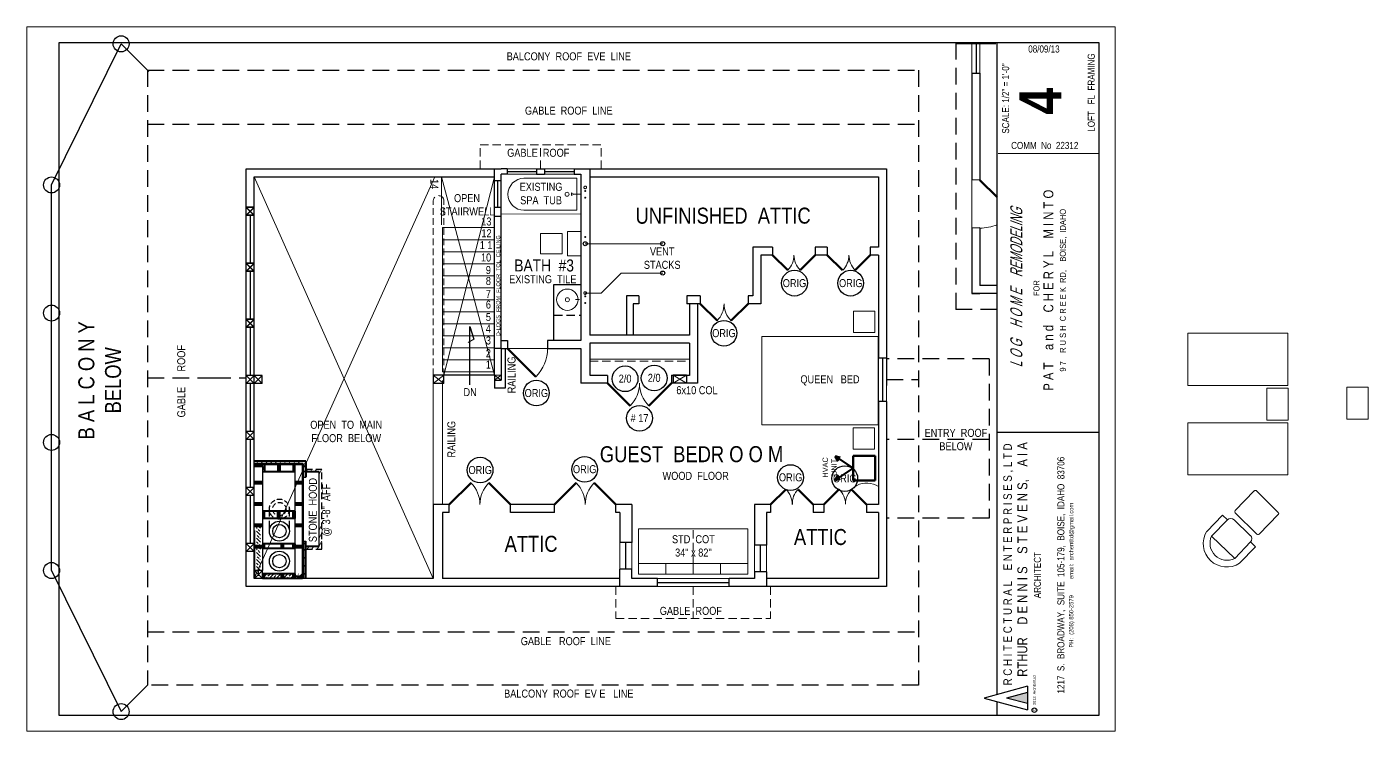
# Model space of a CAD drawing. Header units: inches. Extents: x 3662 to 8227, y 356 to 1283.
# Drawn here: x 3662 to 4668, y 356 to 884 of the extents above; entities that cross this region are included whole.
import ezdxf

# ---------------------------------------------------------------- set-up
doc = ezdxf.new("R2010")
doc.units = ezdxf.units.IN
doc.header["$MEASUREMENT"] = 0
doc.linetypes.add('HIDDEN', pattern=[0.375, 0.25, -0.125])
for name, color, linetype, lineweight in [('BUILT-INS', 36, 'Continuous', 20), ('CABINETS', 2, 'HIDDEN', 20), ('DOORS', 7, 'Continuous', 60), ('FLOORING', 7, 'Continuous', 20), ('FURNITURE', 33, 'Continuous', 9), ('HVAC', 1, 'Continuous', 50), ('MASONRY', 14, 'Continuous', 30), ('NEW FRAMING', 6, 'Continuous', 30), ('NEW FRAMMING', 6, 'Continuous', 30), ('PLUMBING', 5, 'Continuous', 20), ('ROOF', 7, 'HIDDEN', 30), ('STAIRS', 7, 'Continuous', 20), ('WALL FRAMING', 7, 'Continuous', 30), ('WALLS', 7, 'Continuous', 30), ('WINDOWS', 5, 'Continuous', 30)]:
    doc.layers.add(name, color=color, linetype=linetype, lineweight=lineweight)
for name, color, linetype in [('TEXT', 7, 'Continuous'), ('TEXT80', 15, 'Continuous'), ('TITLE BLOCK', 7, 'Continuous'), ('TITLE_BLOCK', 250, 'Continuous')]:
    doc.layers.add(name, color=color, linetype=linetype)
doc.styles.add('ARCH ENT', font='technical.ttf', dxfattribs={"height": 2})
doc.styles.add('ARCHENT', font='technical.ttf', dxfattribs={"height": 6})
doc.styles.add('EXIST', font='romans.shx', dxfattribs={"width": 0.75, "oblique": 20, "height": 12})

msp = doc.modelspace()

# ---------------------------------------------------------------- hatches: boundary and pattern name
at = {"layer": 'NEW FRAMING', "linetype": 'Continuous', "lineweight": 9, "ltscale": 25}
h = msp.add_hatch(dxfattribs=at)
h.set_pattern_fill('ANSI33', color=6, scale=15, angle=90, style=0)
h.set_pattern_definition([(135, (5100.5685, -4461.4986), (-2.6516504, -2.6516504), []), (135, (5100.5685, -4458.847), (-2.6516504, -2.6516504), [1.875, -0.9375])])
h.paths.add_polyline_path([(3834.4, 476.5), (3837.4, 476.5), (3837.4, 510.5), (3834.4, 510.5)])
h = msp.add_hatch(dxfattribs=at)
h.set_pattern_fill('ANSI33', color=256, scale=15, angle=180, style=0)
h.set_pattern_definition([(225, (8812.276, 1737.408), (2.6516504, -2.6516504), []), (225, (8809.6243, 1737.408), (2.6516504, -2.6516504), [1.875, -0.9375])])
h.paths.add_polyline_path([(3868.9, 471.3), (3868.9, 474.3), (3840.3, 474.3), (3840.3, 471.3)])
at = {"layer": 'TITLE_BLOCK', "linetype": 'Continuous', "ltscale": 0.5}
msp.add_hatch(color=1, dxfattribs=at).paths.add_polyline_path([(4412.4, 385.6), (4396.8, 381.3), (4412.4, 377.1)])

# ---------------------------------------------------------------- linework, layer by layer
at = {"layer": 'BUILT-INS', "lineweight": 20, "ltscale": 25}
msp.add_line((4084.3, 635.3), (4159, 635.3), dxfattribs=at)
msp.add_line((4084.3, 635.3), (4159, 635.3), dxfattribs=at)
at = {"layer": 'BUILT-INS', "color": 6, "lineweight": 20, "ltscale": 25}
msp.add_line((4084.3, 635.3), (4159, 635.3), dxfattribs=at)
at = {"layer": 'BUILT-INS', "color": 6, "linetype": 'HIDDEN', "lineweight": 20, "ltscale": 25}
msp.add_line((4084.3, 633.8), (4159, 633.8), dxfattribs=at)
at = {"layer": 'BUILT-INS', "linetype": 'Continuous', "ltscale": 25}
for p, q in [((4120.9, 508.1), (4202.9, 508.1)), ((4120.9, 508.1), (4120.9, 474.1)), ((4202.9, 508.1), (4202.9, 474.1)), ((4120.9, 482.1), (4202.9, 482.1)), ((4120.9, 474.1), (4202.9, 474.1)), ((4141.4, 482.1), (4141.4, 474.1)), ((4161.9, 482.1), (4161.9, 474.1)), ((4182.4, 482.1), (4182.4, 474.1))]:
    msp.add_line(p, q, dxfattribs=at)
at = {"layer": 'BUILT-INS', "linetype": 'HIDDEN', "ltscale": 25}
msp.add_line((4161.9, 482.1), (4161.9, 508.1), dxfattribs=at)
at = {"layer": 'CABINETS', "color": 6, "linetype": 'Continuous', "lineweight": 30, "ltscale": 25}
for p, q in [((4057.5, 649.4), (4057.5, 691.4)), ((4057.5, 691.4), (4077.5, 691.4))]:
    msp.add_line(p, q, dxfattribs=at)
at = {"layer": 'CABINETS', "color": 6, "linetype": 'HIDDEN', "lineweight": 30, "ltscale": 25}
msp.add_line((4057.5, 668.4), (4077.5, 668.4), dxfattribs=at)
at = {"layer": 'DOORS', "ltscale": 15}
for p, q in [((4376.8, 769.6), (4389.7, 756.8)), ((4232.7, 702), (4221.4, 713.4)), ((4253.4, 713.4), (4242.1, 702)), ((4273.7, 702), (4262.4, 713.4)), ((4294.5, 713.4), (4283.2, 702.1)), ((3995.3, 542.7), (3979, 526.4)), ((4025, 526.4), (4008.7, 542.7)), ((4074.2, 542.7), (4057.9, 526.4)), ((4103.9, 526.4), (4087.6, 542.7)), ((4231.2, 537.7), (4219.8, 526.4)), ((4251.8, 526.4), (4240.5, 537.7)), ((4271.3, 537.8), (4260, 526.5)), ((4291.8, 526.4), (4280.5, 537.7))]:
    msp.add_line(p, q, dxfattribs=at)
at = {"layer": 'DOORS', "linetype": 'Continuous', "ltscale": 15}
for p, q in [((4167, 676.9), (4179.7, 664.2)), ((4190.3, 664.2), (4203, 676.9))]:
    msp.add_line(p, q, dxfattribs=at)
at = {"layer": 'DOORS', "color": 7, "linetype": 'Continuous', "ltscale": 15}
msp.add_line((4022.7, 643.4), (4044, 622.2), dxfattribs=at)
at = {"layer": 'DOORS', "color": 6, "linetype": 'Continuous', "ltscale": 15}
for p, q in [((4097.6, 617.3), (4114.6, 600.3)), ((4145.6, 617.3), (4128.6, 600.3))]:
    msp.add_line(p, q, dxfattribs=at)
at = {"layer": 'DOORS', "lineweight": 9, "ltscale": 15}
msp.add_arc((4376.8, 769.6), 36, 270, 290.9479, dxfattribs=at)
at = {"layer": 'DOORS', "linetype": 'Continuous', "lineweight": 5, "ltscale": 15}
for centre, start, end in [((4167, 676.9), 315, 0), ((4203, 676.9), 180, 225)]:
    msp.add_arc(centre, 18, start, end, dxfattribs=at)
at = {"layer": 'DOORS', "color": 7, "linetype": 'Continuous', "lineweight": 5, "ltscale": 15}
msp.add_arc((4022.7, 643.4), 30, 315, 0, dxfattribs=at)
at = {"layer": 'DOORS', "color": 6, "linetype": 'Continuous', "lineweight": 5, "ltscale": 15}
for centre, start, end in [((4097.6, 617.3), 315, 0), ((4145.6, 617.3), 180, 225)]:
    msp.add_arc(centre, 24, start, end, dxfattribs=at)
at = {"layer": 'FLOORING', "color": 6, "linetype": 'Continuous', "lineweight": 20, "ltscale": 25}
msp.add_line((4022.7, 643.4), (4052.7, 643.4), dxfattribs=at)
at = {"layer": 'FLOORING', "linetype": 'Continuous', "lineweight": 20, "ltscale": 25}
msp.add_line((4046.7, 643.4), (4046.7, 643.4), dxfattribs=at)
at = {"layer": 'FURNITURE', "linetype": 'Continuous', "ltscale": 25}
for p, q in [((4282, 671.3), (4298, 671.3)), ((4282, 671.3), (4282, 655.3)), ((4298, 671.3), (4298, 655.3)), ((4298, 655.3), (4282, 655.3)), ((4532.7, 615.7), (4532.7, 654.7)), ((4607.7, 654.7), (4532.7, 654.7)), ((4607.7, 654.7), (4607.7, 615.7)), ((4213.4, 586.2), (4213.4, 652.2)), ((4300.4, 652.2), (4213.4, 652.2)), ((4300.4, 586.2), (4300.4, 652.2)), ((4607.7, 615.7), (4532.7, 615.7)), ((4591.8, 589.7), (4591.8, 613.7)), ((4591.8, 613.7), (4607.8, 613.7)), ((4607.8, 613.7), (4607.8, 589.7)), ((4651.9, 590.4), (4651.9, 614.4)), ((4651.9, 614.4), (4667.9, 614.4)), ((4667.9, 614.4), (4667.9, 590.4)), ((4300.4, 586.2), (4213.4, 586.2)), ((4281.7, 583.8), (4297.7, 583.8)), ((4281.7, 583.8), (4281.7, 567.8)), ((4297.7, 583.8), (4297.7, 567.8)), ((4607.7, 587.7), (4532.7, 587.7)), ((4532.7, 587.7), (4532.7, 548.7)), ((4607.8, 589.7), (4591.8, 589.7)), ((4607.7, 548.7), (4607.7, 587.7)), ((4667.9, 590.4), (4651.9, 590.4)), ((4297.7, 567.8), (4281.7, 567.8)), ((4532.7, 548.7), (4607.7, 548.7))]:
    msp.add_line(p, q, dxfattribs=at)
at = {"layer": 'FURNITURE', "linetype": 'Continuous', "ltscale": 0.75}
for p, q in [((4582.5, 536.5), (4568.1, 521.8)), ((4600.5, 520.5), (4584.2, 536.5)), ((4567.3, 515), (4579.5, 503.2)), ((4568.2, 520.2), (4584.5, 504.2)), ((4586.1, 504.2), (4600.5, 518.9)), ((4567.8, 486), (4550.5, 502.6))]:
    msp.add_line(p, q, dxfattribs=at)
for points in [[(4550.5, 502.6), (4550.5, 502.6), (4562.3, 514.9), (4558.6, 518.5), (4546.8, 506.2)], [(4567.8, 486), (4567.8, 486), (4579.6, 498.3), (4583.3, 494.7), (4571.5, 482.4)]]:
    msp.add_lwpolyline(points, dxfattribs=at)
for centre, radius, start, end in [((4583.4, 535.7), 1.14, 45.5876, 135.5876), ((4583.4, 535.7), 1.14, 45.5876, 135.5876), ((4583.4, 535.7), 1.14, 45.5876, 135.5876), ((4564.9, 512.4), 3.53, 46.0859, 136.0859), ((4569, 521), 1.14, 135.5876, 225.5876), ((4569, 521), 1.14, 135.5876, 225.5876), ((4569, 521), 1.14, 135.5876, 225.5876), ((4599.7, 519.7), 1.14, 315.5876, 45.5876), ((4561.8, 497.1), 17.6, 148.7663, 303.4056), ((4577.1, 500.7), 3.53, 316.0859, 46.0859), ((4585.3, 505), 1.14, 225.5876, 315.5876), ((4562, 497.3), 12.7, 155.0105, 297.1613)]:
    msp.add_arc(centre, radius, start, end, dxfattribs=at)
at = {"layer": 'HVAC', "ltscale": 25}
for p, q in [((4281.7, 553.6), (4268.3, 562.6)), ((4272.1, 561.7), (4268.3, 562.6)), ((4268.3, 562.6), (4270.5, 558.9)), ((4281.7, 553.6), (4268.3, 544.7)), ((4268.3, 544.7), (4270.5, 548.4)), ((4272.1, 545.6), (4268.3, 544.7))]:
    msp.add_line(p, q, dxfattribs=at)
at = {"layer": 'HVAC', "linetype": 'Continuous', "ltscale": 25}
for p, q in [((4281.7, 562.9), (4281.7, 544.4)), ((4298.2, 562.9), (4281.7, 562.9)), ((4298.2, 562.9), (4298.2, 544.4)), ((4298.2, 544.4), (4281.7, 544.4))]:
    msp.add_line(p, q, dxfattribs=at)
at = {"layer": 'MASONRY', "color": 6, "linetype": 'Continuous', "lineweight": 40, "ltscale": 15}
for p, q in [((3871.4, 558.9), (3832.9, 558.9)), ((3871.4, 558.9), (3871.4, 546.9)), ((3871.4, 470.9), (3871.4, 498.9))]:
    msp.add_line(p, q, dxfattribs=at)
at = {"layer": 'MASONRY', "color": 6, "linetype": 'Continuous', "lineweight": 9, "ltscale": 20}
for p, q in [((3835.5, 558.9), (3834.4, 556.9)), ((3839, 558.9), (3837.8, 556.9)), ((3842.4, 558.9), (3841.3, 556.9)), ((3845.9, 558.9), (3844.7, 556.9)), ((3849.4, 558.9), (3848.2, 556.9)), ((3852.8, 558.9), (3851.7, 556.9)), ((3856.3, 558.9), (3855.1, 556.9)), ((3859.8, 558.9), (3858.6, 556.9)), ((3863.2, 558.9), (3862.1, 556.9)), ((3866.7, 558.9), (3865.5, 556.9)), ((3871.4, 558.5), (3869.4, 555)), ((3871.4, 552.5), (3869.4, 549)), ((3872.6, 552.9), (3871.4, 550.9)), ((3876, 552.9), (3874.9, 550.9)), ((3879.5, 552.9), (3878.3, 550.9)), ((3883.4, 552.9), (3881.4, 549.4)), ((3883.4, 510.9), (3881.4, 507.4)), ((3883.4, 504.9), (3881.4, 501.4)), ((3871.4, 498.9), (3869.4, 495.4)), ((3871.4, 494.2), (3869.4, 490.7)), ((3873.7, 494.9), (3872.5, 492.9)), ((3877.2, 494.9), (3876, 492.9)), ((3881.1, 494.9), (3879.9, 492.9)), ((3883.4, 498.9), (3881.4, 495.4)), ((3871.4, 488.2), (3869.4, 484.7)), ((3871.4, 482.2), (3869.4, 478.7)), ((3871.4, 476.2), (3869.4, 472.7))]:
    msp.add_line(p, q, dxfattribs=at)
at = {"layer": 'MASONRY', "color": 6, "linetype": 'HIDDEN', "lineweight": 30, "ltscale": 20}
for p, q in [((3869.4, 546.9), (3871.4, 546.9)), ((3871.4, 552.9), (3883.4, 552.9)), ((3883.4, 492.9), (3883.4, 552.9)), ((3869.4, 498.9), (3871.4, 498.9)), ((3871.4, 492.9), (3883.4, 492.9))]:
    msp.add_line(p, q, dxfattribs=at)
at = {"layer": 'NEW FRAMING', "color": 6, "linetype": 'Continuous', "lineweight": 40, "ltscale": 15}
for p, q in [((3868.9, 556.3), (3832.9, 556.4)), ((3839, 554.8), (3832.9, 554.8)), ((3869.4, 556.9), (3833, 556.9)), ((3840.5, 556.4), (3840.5, 550.9)), ((3850.5, 556.4), (3850.5, 550.8)), ((3852, 556.4), (3852, 550.8)), ((3862, 556.4), (3862, 550.8)), ((3869.4, 556.9), (3869.4, 546.9)), ((3863.4, 550.8), (3839, 550.9)), ((3881.4, 550.9), (3871.4, 550.9)), ((3838.9, 527.4), (3832.9, 527.4)), ((3838.9, 525.8), (3832.9, 525.8)), ((3868.9, 527.4), (3863.4, 527.4)), ((3868.9, 525.8), (3863.4, 525.8)), ((3863.4, 515.9), (3838.9, 515.9)), ((3863.4, 521.4), (3839, 521.4)), ((3840.5, 515.9), (3840.5, 521.4)), ((3850.4, 515.9), (3850.4, 521.3)), ((3851.9, 515.9), (3851.9, 521.3)), ((3861.9, 515.9), (3861.9, 521.4)), ((3863.4, 515.9), (3863.4, 521.4)), ((3838.9, 511.4), (3832.9, 511.4)), ((3838.9, 509.8), (3832.9, 509.8)), ((3868.9, 511.4), (3863.4, 511.4)), ((3868.9, 509.8), (3863.4, 509.8)), ((3838.9, 495.4), (3832.9, 495.4)), ((3838.9, 493.8), (3832.9, 493.8)), ((3863.4, 496.9), (3838.9, 496.9)), ((3863.4, 493.4), (3838.9, 493.4)), ((3840.5, 493.4), (3840.5, 496.9)), ((3853.1, 493.4), (3853.1, 496.9)), ((3854.6, 493.4), (3854.6, 496.9)), ((3861.9, 493.4), (3861.9, 496.9)), ((3863.4, 493.4), (3863.4, 496.9)), ((3868.9, 495.5), (3863.4, 495.5)), ((3868.9, 493.8), (3863.4, 493.8)), ((3869.4, 498.9), (3869.4, 470.9)), ((3881.4, 494.9), (3871.4, 494.9)), ((3863.4, 474.4), (3838.9, 474.4)), ((3868.9, 470.9), (3868.9, 474.4)), ((3868.9, 472.5), (3863.3, 472.6))]:
    msp.add_line(p, q, dxfattribs=at)
at = {"layer": 'NEW FRAMING', "color": 6, "ltscale": 15}
for p, q in [((3839, 556.4), (3838.9, 476.9)), ((3881.4, 494.9), (3881.4, 550.9))]:
    msp.add_line(p, q, dxfattribs=at)
at = {"layer": 'NEW FRAMING', "linetype": 'Continuous', "lineweight": 40, "ltscale": 15}
for p, q in [((3838.9, 543.4), (3832.9, 543.4)), ((3868.9, 543.4), (3863.4, 543.4)), ((3838.9, 541.8), (3832.9, 541.8)), ((3868.9, 541.8), (3863.4, 541.8)), ((3840.4, 470.9), (3840.4, 474.4)), ((3853.1, 470.9), (3853.1, 474.4)), ((3854.6, 470.9), (3854.6, 474.4)), ((3861.9, 470.9), (3861.9, 474.4)), ((3863.4, 470.9), (3863.4, 474.4)), ((3868.9, 470.9), (3838.9, 470.9)), ((3868.8, 470.9), (3863.3, 470.9))]:
    msp.add_line(p, q, dxfattribs=at)
at = {"layer": 'NEW FRAMING', "ltscale": 15}
msp.add_line((3875.9, 470.9), (3838.9, 470.9), dxfattribs=at)
at = {"layer": 'NEW FRAMMING', "color": 6, "linetype": 'Continuous', "lineweight": 9, "ltscale": 25}
for p, q in [((3832.9, 554.8), (3839, 556.4)), ((3832.9, 556.4), (3839, 554.8)), ((3832.9, 525.8), (3838.9, 527.4)), ((3832.9, 527.4), (3838.9, 525.8)), ((3863.4, 525.8), (3868.9, 527.4)), ((3863.4, 527.4), (3868.9, 525.8)), ((3832.9, 509.8), (3838.9, 511.4)), ((3832.9, 511.4), (3838.9, 509.8)), ((3863.4, 509.8), (3868.9, 511.4)), ((3863.4, 511.4), (3868.9, 509.8)), ((3832.9, 493.8), (3838.9, 495.4)), ((3832.9, 495.4), (3838.9, 493.8)), ((3863.4, 493.8), (3868.9, 495.5)), ((3863.4, 495.4), (3868.9, 493.8))]:
    msp.add_line(p, q, dxfattribs=at)
at = {"layer": 'NEW FRAMMING', "color": 6, "linetype": 'Continuous', "ltscale": 25}
for p, q in [((3863.4, 470.9), (3863.4, 556.3)), ((3868.9, 474.4), (3868.9, 556.3))]:
    msp.add_line(p, q, dxfattribs=at)
at = {"layer": 'NEW FRAMMING', "linetype": 'Continuous', "lineweight": 9, "ltscale": 25}
for p, q in [((3832.9, 541.8), (3838.9, 543.4)), ((3832.9, 543.4), (3838.9, 541.8)), ((3863.4, 541.8), (3868.9, 543.4)), ((3863.4, 543.4), (3868.9, 541.8)), ((3863.4, 472.6), (3868.9, 470.9)), ((3863.4, 470.9), (3868.9, 472.5))]:
    msp.add_line(p, q, dxfattribs=at)
at = {"layer": 'NEW FRAMMING', "color": 6, "linetype": 'HIDDEN', "ltscale": 25}
for p, q in [((3844.1, 507.9), (3844.1, 522.9)), ((3859.1, 507.9), (3859.1, 522.9))]:
    msp.add_line(p, q, dxfattribs=at)
at = {"layer": 'PLUMBING', "color": 7, "linetype": 'Continuous', "lineweight": 20, "ltscale": 15}
for p, q in [((4035, 770.9), (4074.5, 770.9)), ((4035, 746.9), (4074.5, 746.9)), ((4063.5, 729.6), (4047.5, 729.6)), ((4047.5, 729.6), (4047.5, 721.9)), ((4063.5, 721.9), (4063.5, 729.6)), ((4067.5, 721.9), (4067.5, 730.9)), ((4067.5, 730.9), (4077.5, 730.9)), ((4063.5, 714.2), (4047.5, 714.2)), ((4063.5, 721.9), (4063.5, 714.2)), ((4067.5, 721.9), (4067.5, 712.9)), ((4067.5, 712.9), (4077.5, 712.9))]:
    msp.add_line(p, q, dxfattribs=at)
at = {"layer": 'PLUMBING', "color": 7, "ltscale": 15}
msp.add_line((4074.5, 770.9), (4074.5, 746.9), dxfattribs=at)
at = {"layer": 'PLUMBING', "color": 7, "linetype": 'Continuous', "lineweight": 20, "ltscale": 20}
for p, q in [((4070.7, 759.9), (4072.4, 758.9)), ((4070.7, 757.9), (4070.7, 759.9)), ((4070.7, 757.9), (4072.4, 758.9)), ((4072.4, 758.9), (4077.5, 758.9))]:
    msp.add_line(p, q, dxfattribs=at)
at = {"layer": 'PLUMBING', "color": 3, "linetype": 'Continuous', "lineweight": 20, "ltscale": 15}
msp.add_line((4047.5, 714.2), (4047.5, 721.9), dxfattribs=at)
at = {"layer": 'PLUMBING', "color": 7, "linetype": 'Continuous', "lineweight": 20, "ltscale": 25}
for p, q in [((4080.9, 721.9), (4139, 721.9)), ((4092.9, 684.9), (4107.8, 699.9)), ((4137.6, 699.9), (4107.8, 699.9)), ((4080.9, 684.9), (4092.9, 684.9))]:
    msp.add_line(p, q, dxfattribs=at)
at = {"layer": 'PLUMBING', "color": 7, "linetype": 'HIDDEN', "lineweight": 20, "ltscale": 25}
msp.add_line((4139, 699.9), (4137.6, 699.9), dxfattribs=at)
at = {"layer": 'PLUMBING', "color": 6, "linetype": 'Continuous', "lineweight": 20, "ltscale": 25}
msp.add_line((4073.5, 680), (4076.5, 680), dxfattribs=at)
at = {"layer": 'PLUMBING', "color": 7, "linetype": 'HIDDEN', "lineweight": 20, "ltscale": 25}
for centre, radius in [((4080.9, 764.1), 1), ((4080.9, 761.4), 0.375), ((4080.9, 756.4), 0.375), ((4080.9, 684.9), 1), ((4080.9, 682.4), 0.375), ((4080.9, 677.4), 0.375)]:
    msp.add_circle(centre, radius, dxfattribs=at)
at = {"layer": 'PLUMBING', "color": 7, "linetype": 'Continuous', "lineweight": 5, "ltscale": 15}
msp.add_circle((4067.3, 758.9), 1.5, dxfattribs=at)
at = {"layer": 'PLUMBING', "color": 128, "linetype": 'HIDDEN', "lineweight": 20, "ltscale": 25}
msp.add_circle((4080.9, 726.9), 0.375, dxfattribs=at)
at = {"layer": 'PLUMBING', "color": 7, "linetype": 'Continuous', "lineweight": 30, "ltscale": 15}
for centre in [(4080.9, 721.9), (4139, 721.9), (4139, 699.9)]:
    msp.add_circle(centre, 1.5, dxfattribs=at)
at = {"layer": 'PLUMBING', "color": 6, "linetype": 'Continuous', "lineweight": 20, "ltscale": 15}
msp.add_circle((4067.5, 679.9), 8, dxfattribs=at)
at = {"layer": 'PLUMBING', "color": 6, "linetype": 'Continuous', "lineweight": 5, "ltscale": 15}
msp.add_circle((4067.5, 679.9), 1.5, dxfattribs=at)
at = {"layer": 'PLUMBING', "color": 7, "linetype": 'Continuous', "lineweight": 20, "ltscale": 15}
msp.add_arc((4035, 758.9), 12, 90, 270, dxfattribs=at)
at = {"layer": 'ROOF', "ltscale": 50}
for p, q in [((4358.8, 872.5), (4358.8, 672.6)), ((4389.7, 672.6), (4358.8, 672.6)), ((4383.8, 635.6), (4306.8, 635.6)), ((4383.8, 575.1), (4306.8, 575.1)), ((4383.8, 516.1), (4306.8, 516.1))]:
    msp.add_line(p, q, dxfattribs=at)
at = {"layer": 'ROOF', "color": 7, "ltscale": 50}
for p, q in [((3752.8, 851.9), (3752.8, 390.9)), ((3752.8, 621.4), (3802.8, 621.4)), ((3802.8, 621.4), (3826.8, 621.4)), ((4306.8, 620.1), (4330.8, 620.1))]:
    msp.add_line(p, q, dxfattribs=at)
at = {"layer": 'ROOF', "linetype": 'HIDDEN', "ltscale": 50}
for p, q in [((4330.8, 851.9), (4330.8, 390.9)), ((3752.8, 811.6), (4330.8, 811.6)), ((4383.8, 635.6), (4383.8, 516.1)), ((3752.8, 430.9), (4330.8, 430.9))]:
    msp.add_line(p, q, dxfattribs=at)
at = {"layer": 'ROOF', "color": 7, "linetype": 'HIDDEN', "lineweight": 20, "ltscale": 25}
for p, q in [((4002.1, 777.9), (4002.1, 795.9)), ((4002.1, 795.9), (4092.9, 795.9)), ((4047.5, 777.9), (4047.5, 795.9)), ((4092.9, 777.9), (4092.9, 795.9)), ((4103.9, 464.9), (4103.9, 440.9)), ((4161.8, 464.9), (4161.8, 440.9)), ((4219.8, 464.9), (4219.8, 440.9)), ((4103.9, 440.9), (4219.8, 440.9))]:
    msp.add_line(p, q, dxfattribs=at)
at = {"layer": 'ROOF', "color": 7, "lineweight": 5, "ltscale": 25}
msp.add_line((4306.8, 635.6), (4306.8, 516.1), dxfattribs=at)
at = {"layer": 'STAIRS', "linetype": 'Continuous', "lineweight": 20, "ltscale": 15}
for p, q in [((3973.1, 771.9), (3973.1, 735.9)), ((3974, 625.9), (3974, 733.9))]:
    msp.add_line(p, q, dxfattribs=at)
at = {"layer": 'STAIRS', "lineweight": 20, "ltscale": 15}
for p, q in [((4013, 733.9), (3974, 733.9)), ((4013, 724.9), (3974, 724.9)), ((4013, 715.9), (3974, 715.9)), ((4013, 706.9), (3974, 706.9)), ((4013, 697.9), (3974, 697.9)), ((4013, 688.9), (3974, 688.9)), ((4013, 679.9), (3974, 679.9)), ((4013, 670.9), (3974, 670.9)), ((4013, 661.9), (3974, 661.9)), ((4013, 652.9), (3974, 652.9)), ((4013, 643.9), (3974, 643.9)), ((4013, 634.9), (3974, 634.9)), ((4013, 625.9), (3974, 625.9))]:
    msp.add_line(p, q, dxfattribs=at)
at = {"layer": 'STAIRS', "ltscale": 25}
msp.add_line((3997.4, 650.3), (3993.2, 647.9), dxfattribs=at)
at = {"layer": 'STAIRS', "linetype": 'HIDDEN', "ltscale": 25}
msp.add_arc((3971, 753.9), 4, 0, 180, dxfattribs=at)
at = {"layer": 'TEXT', "linetype": 'Continuous', "ltscale": 15}
for p, q in [((3994.5, 616.1), (3994.5, 659.8)), ((3994.5, 659.8), (3997.4, 650.3))]:
    msp.add_line(p, q, dxfattribs=at)
at = {"layer": 'TEXT', "color": 7, "linetype": 'Continuous', "ltscale": 15}
for centre in [(4237.8, 692.3), (4279.9, 692.3), (4184.9, 654.7), (4044.3, 609.9), (4002.1, 552.2), (4080.5, 552.7), (4234.8, 546.6), (4275.5, 545.8)]:
    msp.add_circle(centre, 9.63, dxfattribs=at)
at = {"layer": 'TEXT', "color": 6, "linetype": 'Continuous', "ltscale": 15}
for centre in [(4110.8, 620.6), (4132.6, 621.2), (4121.6, 591)]:
    msp.add_circle(centre, 9.63, dxfattribs=at)
at = {"layer": 'TEXT', "color": 6, "linetype": 'HIDDEN', "lineweight": 30, "ltscale": 15}
for radius in [7.5, 5]:
    msp.add_circle((3851.6, 522.9), radius, dxfattribs=at)
at = {"layer": 'TEXT', "color": 6, "linetype": 'Continuous', "lineweight": 30, "ltscale": 15}
for centre, radius in [((3851.6, 506.4), 7.5), ((3851.6, 506.4), 5), ((3851.6, 483.9), 7.5), ((3851.6, 483.9), 5)]:
    msp.add_circle(centre, radius, dxfattribs=at)
at = {"layer": 'TITLE BLOCK', "color": 7, "linetype": 'Continuous', "lineweight": 0, "ltscale": 0.5}
for p, q in [((4478.3, 884.5), (3662.3, 884.5)), ((3662.3, 884.5), (3662.3, 356.5)), ((4478.3, 884.5), (4478.3, 356.5)), ((3662.3, 356.5), (4478.3, 356.5))]:
    msp.add_line(p, q, dxfattribs=at)
at = {"layer": 'TITLE BLOCK', "color": 7, "linetype": 'Continuous', "lineweight": 30, "ltscale": 0.5}
for p, q in [((3686.3, 872.5), (3686.3, 368.5)), ((4466.3, 872.5), (3686.3, 872.5)), ((4389.7, 384), (4389.7, 872.5)), ((4466.3, 368.5), (4466.3, 872.5)), ((4390.3, 580.5), (4466.3, 580.5)), ((4412.4, 390.2), (4379.9, 381.3)), ((4412.4, 385.5), (4396.8, 381.3)), ((4412.4, 385.5), (4396.8, 381.3)), ((4412.4, 390.2), (4412.4, 372.5)), ((4412.4, 390.1), (4412.4, 372.5)), ((4389.7, 368.5), (4389.7, 378.7)), ((4412.4, 377.1), (4396.8, 381.3)), ((4412.4, 377.1), (4396.8, 381.3)), ((3686.3, 368.5), (4466.3, 368.5))]:
    msp.add_line(p, q, dxfattribs=at)
at = {"layer": 'TITLE BLOCK', "color": 7, "linetype": 'Continuous', "lineweight": 30, "ltscale": 0.0625}
msp.add_line((4379.9, 381.3), (4412.4, 372.5), dxfattribs=at)
at = {"layer": 'TITLE BLOCK', "color": 7, "linetype": 'Continuous', "lineweight": 30, "ltscale": 0.5, "const_width": 0.791}
msp.add_lwpolyline([(4390.3, 789.5), (4466.3, 789.5)], dxfattribs=at)
at = {"layer": 'TITLE BLOCK', "color": 7, "linetype": 'Continuous'}
msp.add_circle((4417.6, 372.2), 1.75, dxfattribs=at)
at = {"layer": 'WALL FRAMING', "ltscale": 15}
for p, q in [((3680.8, 765.9), (3733, 871.7)), ((3753.8, 850.9), (3733, 871.7)), ((4370.8, 849.7), (4370.8, 769.6)), ((4370.9, 849.7), (4376.9, 849.7)), ((4376.8, 849.7), (4376.8, 769.7)), ((3826.8, 464.9), (3826.8, 777.9)), ((3826.8, 777.9), (4018, 777.9)), ((4022.5, 777.9), (4022.5, 773.9)), ((4044.5, 777.9), (4044.5, 773.9)), ((4050.5, 777.9), (4050.5, 773.9)), ((4072.5, 777.9), (4072.5, 773.9)), ((4084.3, 777.9), (4084.4, 653.3)), ((4306.8, 777.9), (4306.8, 615.6)), ((3680.8, 476.9), (3680.8, 765.9)), ((3832.8, 470.9), (3832.8, 771.9)), ((3832.8, 771.9), (4013, 771.9)), ((3832.8, 470.9), (3832.8, 771.9)), ((4018, 769), (4013, 769)), ((4018, 769), (4018, 773.9)), ((4077.5, 773.9), (4077.5, 649.4)), ((4084.3, 771.9), (4300.8, 771.9)), ((4300.8, 771.9), (4300.8, 719.4)), ((4376.8, 769.7), (4370.8, 769.6)), ((3832.8, 749.3), (3826.8, 749.3)), ((3832.8, 749.1), (3826.8, 749.1)), ((3832.8, 749.1), (3826.8, 749.1)), ((3832.8, 743.3), (3832.8, 749.3)), ((3832.8, 743.1), (3832.8, 749.1)), ((3832.8, 743.1), (3832.8, 749.1)), ((4018, 749), (4013, 749)), ((3832.8, 743.3), (3826.8, 743.3)), ((3832.8, 743.1), (3826.8, 743.1)), ((3832.8, 743.1), (3826.8, 743.1)), ((4376.8, 733.7), (4370.8, 733.6)), ((4370.8, 733.6), (4370.8, 684.6)), ((4376.8, 733.7), (4376.8, 690.6)), ((4206.5, 719.4), (4206.5, 682.9)), ((4221.4, 719.4), (4206.5, 719.4)), ((4221.4, 719.4), (4221.4, 713.4)), ((4253.4, 719.4), (4253.4, 713.4)), ((4262.4, 719.4), (4253.4, 719.4)), ((4262.4, 719.4), (4262.4, 713.4)), ((4300.8, 719.4), (4294.4, 719.4)), ((4294.4, 719.4), (4294.4, 713.4)), ((3832.8, 707.3), (3826.8, 707.3)), ((3832.8, 707.1), (3826.8, 707.1)), ((3832.8, 707.1), (3826.8, 707.1)), ((3832.8, 701.3), (3832.8, 707.3)), ((3832.8, 701.1), (3832.8, 707.1)), ((3832.8, 701.1), (3832.8, 707.1)), ((4212.5, 713.4), (4212.5, 676.9)), ((4221.4, 713.4), (4212.5, 713.4)), ((4262.4, 713.4), (4253.4, 713.4)), ((4300.8, 713.4), (4294.4, 713.4)), ((4300.8, 713.4), (4300.8, 636.1)), ((3832.8, 701.3), (3826.8, 701.3)), ((3832.8, 701.1), (3826.8, 701.1)), ((3832.8, 701.1), (3826.8, 701.1)), ((4389.7, 684.6), (4370.8, 684.6)), ((4370.8, 684.6), (4376.8, 684.6)), ((4389.7, 690.6), (4376.8, 690.6)), ((4111.8, 682.9), (4111.8, 653.2)), ((4121, 676.9), (4116.8, 676.9)), ((4116.8, 676.9), (4116.8, 653.2)), ((4121, 682.9), (4121, 676.9)), ((4157, 682.9), (4157, 676.9)), ((4167, 682.9), (4157, 682.9)), ((4165, 676.9), (4157, 676.9)), ((4167, 676.9), (4165, 676.9)), ((4167, 682.9), (4167, 676.9)), ((4206.5, 682.9), (4203, 682.9)), ((4203, 682.9), (4203, 676.9)), ((4212.5, 676.9), (4203, 676.9)), ((3832.8, 665.3), (3826.8, 665.3)), ((3832.8, 665.1), (3826.8, 665.1)), ((3832.8, 665.1), (3826.8, 665.1)), ((3832.8, 659.3), (3832.8, 665.3)), ((3832.8, 659.1), (3832.8, 665.1)), ((3832.8, 659.1), (3832.8, 665.1)), ((3832.8, 659.3), (3826.8, 659.3)), ((3832.8, 659.1), (3826.8, 659.1)), ((3832.8, 659.1), (3826.8, 659.1)), ((4018, 643.4), (4018, 619.5)), ((3832.8, 623.1), (3826.8, 623.1)), ((3832.8, 617.1), (3826.8, 617.1)), ((3838.8, 623.1), (3832.8, 623.1)), ((3832.8, 617.1), (3832.8, 623.1)), ((3838.8, 617.1), (3832.8, 617.1)), ((3838.8, 617.1), (3838.8, 623.1)), ((3975, 623.4), (3967, 623.4)), ((3975, 617), (3967, 617)), ((4013, 623.4), (3974, 623.4)), ((3975, 617), (3975, 623.4)), ((4013, 623.4), (4013, 619.5)), ((4077.5, 617.4), (4077.5, 617.3)), ((4156.8, 623.3), (4146.8, 623.3)), ((4146.8, 623.3), (4146.8, 617.3)), ((4156.8, 617.3), (4146.8, 617.3)), ((3832.8, 581.1), (3826.8, 581.1)), ((3832.8, 575.1), (3826.8, 575.1)), ((3832.8, 575.1), (3832.8, 581.1)), ((3832.8, 539.1), (3826.8, 539.1)), ((3832.8, 533.1), (3826.8, 533.1)), ((3832.8, 533.1), (3832.8, 539.1)), ((3832.8, 533.1), (3832.8, 539.1)), ((3967, 526.9), (3967, 526.9)), ((3979, 526.4), (3967, 526.4)), ((3967, 526.4), (3967, 470.9)), ((3979, 520.4), (3979, 526.4)), ((4025, 520.4), (4025, 526.4)), ((4057.9, 526.4), (4025, 526.4)), ((4057.9, 520.4), (4057.9, 526.4)), ((4115.9, 526.4), (4103.9, 526.4)), ((4103.9, 520.4), (4103.9, 526.4)), ((4115.9, 526.4), (4115.9, 497.9)), ((4219.8, 526.4), (4207.9, 526.4)), ((4207.9, 526.4), (4207.9, 495.9)), ((4219.8, 526.4), (4219.8, 520.4)), ((4251.8, 526.4), (4251.8, 520.4)), ((4259.8, 526.4), (4251.8, 526.4)), ((4259.8, 526.4), (4259.8, 520.4)), ((4300.8, 526.4), (4291.8, 526.4)), ((4291.8, 526.4), (4291.8, 520.4)), ((3974, 520.4), (3974, 470.9)), ((3979, 520.4), (3974, 520.4)), ((4057.9, 520.4), (4025, 520.4)), ((4106.9, 520.4), (4103.9, 520.4)), ((4106.9, 520.4), (4106.9, 497.9)), ((4219.8, 520.4), (4216.9, 520.4)), ((4216.9, 520.4), (4216.9, 495.9)), ((4259.8, 520.4), (4251.8, 520.4)), ((4300.8, 520.4), (4291.8, 520.4)), ((3832.9, 470.9), (3832.9, 506.9)), ((3832.8, 497.2), (3826.8, 497.2)), ((3832.8, 491.2), (3832.8, 497.2)), ((4115.9, 497.9), (4106.9, 497.9)), ((4216.9, 495.9), (4207.9, 495.9)), ((3832.8, 491.2), (3826.8, 491.2)), ((3680.8, 476.9), (3733, 371.1)), ((4115.9, 477.9), (4106.9, 477.9)), ((4106.9, 464.9), (4106.9, 477.9)), ((4115.9, 470.9), (4115.9, 477.9)), ((4207.9, 475.9), (4207.9, 470.9)), ((4216.9, 475.9), (4207.9, 475.9)), ((4216.9, 475.9), (4216.9, 464.9)), ((4135, 464.9), (3826.8, 464.9)), ((3967, 470.9), (3832.8, 470.9)), ((3868.8, 470.9), (3835.9, 470.9)), ((4106.9, 470.9), (3974, 470.9)), ((4135, 470.9), (4115.8, 470.9)), ((4135, 464.9), (4135, 470.9)), ((4135, 464.9), (4135, 470.9)), ((4207.9, 470.9), (4188.7, 470.9)), ((4188.7, 464.9), (4188.7, 470.9)), ((4306.8, 464.9), (4188.7, 464.9)), ((4207.9, 470.9), (4207.9, 470.9)), ((4300.8, 470.9), (4216.9, 470.9)), ((3752.8, 390.9), (3733, 371.1))]:
    msp.add_line(p, q, dxfattribs=at)
at = {"layer": 'WALL FRAMING', "lineweight": 9, "ltscale": 15}
for p, q in [((4388.8, 871.7), (4358.8, 871.6)), ((4370.8, 872.5), (4370.8, 849.7)), ((4376.8, 872.5), (4376.8, 849.7)), ((4370.8, 769.6), (4370.8, 733.6)), ((4188.7, 470.9), (4135, 470.9)), ((4188.7, 464.9), (4135, 464.9))]:
    msp.add_line(p, q, dxfattribs=at)
at = {"layer": 'WALL FRAMING', "linetype": 'HIDDEN', "ltscale": 50}
for p, q in [((3752.8, 851.9), (4330.8, 851.9)), ((4330.8, 390.9), (3752.8, 390.9))]:
    msp.add_line(p, q, dxfattribs=at)
at = {"layer": 'WALL FRAMING', "color": 7, "lineweight": 5, "ltscale": 25}
for p, q in [((3832.8, 771.9), (3967, 470.9)), ((3832.8, 470.9), (3968.1, 771.9)), ((3832.8, 470.9), (3968.1, 771.9)), ((3973.1, 771.9), (4013, 623.4)), ((3975, 623.4), (4013, 771.9))]:
    msp.add_line(p, q, dxfattribs=at)
at = {"layer": 'WALL FRAMING', "color": 6, "ltscale": 15}
for p, q in [((4018, 742.2), (4013, 742.2)), ((4159, 676.9), (4159, 653.2)), ((4165, 676.9), (4165, 617.4)), ((4022.7, 649.4), (4022.7, 643.4)), ((4052.7, 649.4), (4052.7, 643.4)), ((4077.5, 649.4), (4052.7, 649.4)), ((4159, 647.3), (4084.3, 647.3)), ((4084.3, 647.3), (4084.3, 623.3)), ((4159, 653.2), (4084.4, 653.2)), ((4159, 647.3), (4159, 623.2)), ((4018, 643.4), (4013, 643.4)), ((4077.5, 643.4), (4077.5, 617.4)), ((4097.6, 617.3), (4077.5, 617.3)), ((4097.6, 623.2), (4084.3, 623.2)), ((4097.6, 623.2), (4097.6, 620.2)), ((4097.6, 620.1), (4097.6, 617.3)), ((4145.6, 623.3), (4145.6, 617.3)), ((4159, 623.2), (4145.6, 623.2)), ((4165, 617.3), (4145.6, 617.3))]:
    msp.add_line(p, q, dxfattribs=at)
at = {"layer": 'WALL FRAMING', "color": 7, "ltscale": 15}
for p, q in [((4021, 643.4), (4021, 613.6)), ((4306.8, 636.1), (4300.8, 636.1)), ((4013, 619.5), (4013, 613.5)), ((4021, 613.5), (4013, 613.5)), ((4306.8, 603.6), (4300.8, 603.6))]:
    msp.add_line(p, q, dxfattribs=at)
at = {"layer": 'WALL FRAMING', "linetype": 'Continuous', "lineweight": 20, "ltscale": 15}
for p, q in [((3967, 623.4), (3967, 526.9)), ((3974, 619.4), (3974, 526.4)), ((3967, 541.9), (3967, 526.4))]:
    msp.add_line(p, q, dxfattribs=at)
at = {"layer": 'WALL FRAMING', "color": 6, "linetype": 'Continuous', "lineweight": 9, "ltscale": 25}
for p, q in [((3840.5, 556.4), (3839, 550.9)), ((3839, 556.4), (3840.5, 550.8)), ((3852, 556.4), (3850.5, 550.8)), ((3850.5, 556.4), (3852, 550.8)), ((3863.5, 556.4), (3862, 550.8)), ((3862, 556.4), (3863.4, 550.8)), ((3838.9, 515.9), (3840.5, 521.3)), ((3840.5, 515.9), (3839, 521.3)), ((3851.9, 515.9), (3850.4, 521.3)), ((3850.4, 515.9), (3851.9, 521.3)), ((3863.4, 515.9), (3861.9, 521.4)), ((3861.9, 515.9), (3863.4, 521.4)), ((3838.9, 493.4), (3840.5, 496.9)), ((3840.5, 493.4), (3839, 496.9)), ((3854.6, 493.4), (3853.1, 496.9)), ((3853.1, 493.4), (3854.6, 496.9)), ((3863.4, 493.4), (3861.9, 496.9)), ((3861.9, 493.4), (3863.4, 496.9)), ((3840.4, 470.9), (3838.9, 474.4)), ((3838.9, 470.9), (3840.4, 474.4)), ((3854.6, 470.9), (3853.1, 474.4)), ((3853.1, 470.9), (3854.6, 474.4)), ((3863.4, 470.9), (3861.9, 474.4)), ((3861.9, 470.9), (3863.4, 474.4))]:
    msp.add_line(p, q, dxfattribs=at)
at = {"layer": 'WALL FRAMING', "color": 9, "ltscale": 15}
msp.add_line((3832.9, 470.9), (3832.9, 476.9), dxfattribs=at)
at = {"layer": 'WALL FRAMING', "color": 7, "linetype": 'Continuous', "lineweight": 9, "ltscale": 150}
for p, q in [((3835.3, 477.5), (3835.9, 477.5)), ((3835.9, 472.8), (3835.9, 477.5)), ((3835.9, 477.5), (3836.4, 477.5))]:
    msp.add_line(p, q, dxfattribs=at)
at = {"layer": 'WALL FRAMING', "linetype": 'Continuous', "ltscale": 15}
msp.add_line((3875.9, 470.9), (3832.9, 470.9), dxfattribs=at)
at = {"layer": 'WALL FRAMING', "ltscale": 15}
for centre in [(3733, 871.7), (3680.8, 765.9), (3680.8, 669.9), (3680.8, 572.9), (3680.8, 476.9), (3733, 371.1)]:
    msp.add_circle(centre, 6, dxfattribs=at)
at = {"layer": 'WALLS', "linetype": 'Continuous', "ltscale": 15}
for p, q in [((4013, 742.2), (4013, 777.9)), ((4022.5, 777.9), (4018, 777.9)), ((4044.5, 777.9), (4050.5, 777.9)), ((4072.5, 777.9), (4077.5, 777.9)), ((4022.5, 773.9), (4018, 773.9)), ((4018, 742.2), (4018, 773.9)), ((4044.5, 773.9), (4050.5, 773.9)), ((4072.5, 773.9), (4077.5, 773.9)), ((4013, 623.4), (4013, 643.4)), ((4300.8, 603.6), (4300.8, 526.4)), ((4306.8, 603.6), (4306.8, 464.9)), ((4306.8, 571.9), (4306.8, 464.9)), ((4300.8, 520.4), (4300.8, 470.9))]:
    msp.add_line(p, q, dxfattribs=at)
at = {"layer": 'WALLS', "linetype": 'Continuous', "lineweight": 20, "ltscale": 15}
for p, q in [((4022.5, 777.9), (4044.5, 777.9)), ((4050.5, 777.9), (4072.5, 777.9)), ((4022.5, 773.9), (4044.5, 773.9)), ((4050.5, 773.9), (4072.5, 773.9)), ((4018, 744.2), (4077.5, 743.9))]:
    msp.add_line(p, q, dxfattribs=at)
at = {"layer": 'WALLS', "color": 7, "linetype": 'Continuous', "lineweight": 30, "ltscale": 15}
for p, q in [((4077.5, 777.9), (4306.8, 777.9)), ((4145.6, 623.3), (4145.6, 617.3)), ((4156.8, 623.3), (4156.8, 617.3))]:
    msp.add_line(p, q, dxfattribs=at)
at = {"layer": 'WALLS', "linetype": 'Continuous', "lineweight": 9, "ltscale": 15}
for p, q in [((3826.8, 749.3), (3832.8, 743.3)), ((3826.8, 743.3), (3832.8, 749.3)), ((3826.8, 749.1), (3832.8, 743.1)), ((3826.8, 743.1), (3832.8, 749.1)), ((3826.8, 749.1), (3832.8, 743.1)), ((3826.8, 743.1), (3832.8, 749.1)), ((3826.8, 707.3), (3832.8, 701.3)), ((3826.8, 701.3), (3832.8, 707.3)), ((3826.8, 707.1), (3832.8, 701.1)), ((3826.8, 701.1), (3832.8, 707.1)), ((3826.8, 707.1), (3832.8, 701.1)), ((3826.8, 701.1), (3832.8, 707.1)), ((3826.8, 665.3), (3832.8, 659.3)), ((3826.8, 659.3), (3832.8, 665.3)), ((3826.8, 665.1), (3832.8, 659.1)), ((3826.8, 659.1), (3832.8, 665.1)), ((3826.8, 665.1), (3832.8, 659.1)), ((3826.8, 659.1), (3832.8, 665.1)), ((3826.8, 623.1), (3832.8, 617.1)), ((3826.8, 617.1), (3832.8, 623.1)), ((3832.8, 623.1), (3838.8, 617.1)), ((3832.8, 617.1), (3838.8, 623.1)), ((3826.8, 581.1), (3832.8, 575.1)), ((3826.8, 575.1), (3832.8, 581.1)), ((3826.8, 539.1), (3832.8, 533.1)), ((3826.8, 533.1), (3832.8, 539.1)), ((3826.8, 497.2), (3832.8, 491.2)), ((3826.8, 491.2), (3832.8, 497.2))]:
    msp.add_line(p, q, dxfattribs=at)
at = {"layer": 'WALLS', "linetype": 'HIDDEN', "lineweight": 9, "ltscale": 20}
for p, q in [((3967, 623.4), (3967, 753.9)), ((3975, 623.4), (3975, 753.9)), ((4018, 649.4), (4018, 749.9))]:
    msp.add_line(p, q, dxfattribs=at)
at = {"layer": 'WALLS', "color": 6, "linetype": 'Continuous', "ltscale": 15}
for p, q in [((4013, 643.4), (4013, 742.2)), ((4018, 643.4), (4018, 742.2)), ((4018, 649.4), (4022.7, 649.4)), ((4052.7, 643.4), (4077.5, 643.4))]:
    msp.add_line(p, q, dxfattribs=at)
at = {"layer": 'WALLS', "ltscale": 15}
for p, q in [((4121, 682.9), (4111.8, 682.9)), ((3967, 623.4), (3967, 617)), ((4013, 619.5), (4018, 619.5)), ((3832.9, 506.9), (3832.9, 470.9)), ((3838.9, 476.9), (3832.9, 476.9)), ((3838.9, 470.9), (3838.9, 476.9)), ((3838.9, 470.9), (3832.9, 470.9))]:
    msp.add_line(p, q, dxfattribs=at)
at = {"layer": 'WALLS', "color": 6, "ltscale": 15}
msp.add_line((4018, 643.4), (4022.7, 643.4), dxfattribs=at)
at = {"layer": 'WALLS', "lineweight": 9, "ltscale": 15}
for p, q in [((3975, 623.4), (3967, 617)), ((3975, 617), (3967, 623.4))]:
    msp.add_line(p, q, dxfattribs=at)
at = {"layer": 'WALLS', "color": 7, "linetype": 'Continuous', "lineweight": 20, "ltscale": 15}
for p, q in [((4013, 623.4), (4018, 619.5)), ((4013, 619.5), (4018, 623.4)), ((4013, 623.4), (4018, 623.4))]:
    msp.add_line(p, q, dxfattribs=at)
at = {"layer": 'WALLS', "color": 7, "linetype": 'Continuous', "lineweight": 5, "ltscale": 15}
for p, q in [((4146.8, 617.3), (4156.8, 623.3)), ((4146.8, 623.3), (4156.8, 617.3))]:
    msp.add_line(p, q, dxfattribs=at)
at = {"layer": 'WALLS', "color": 6, "linetype": 'Continuous', "lineweight": 30, "ltscale": 25}
msp.add_line((3869.4, 546.9), (3869.4, 498.9), dxfattribs=at)
at = {"layer": 'WALLS', "color": 7, "linetype": 'Continuous', "lineweight": 9, "ltscale": 15}
for p, q in [((3832.9, 476.9), (3838.9, 470.9)), ((3832.9, 470.9), (3838.9, 476.9))]:
    msp.add_line(p, q, dxfattribs=at)
at = {"layer": 'WINDOWS', "ltscale": 15}
for p, q in [((4373.9, 872.5), (4373.9, 849.7)), ((4015.5, 749), (4015.5, 769)), ((4111.4, 477.9), (4111.4, 497.9)), ((4212.4, 475.9), (4212.4, 495.9)), ((4135, 467.9), (4188.7, 467.9))]:
    msp.add_line(p, q, dxfattribs=at)
at = {"layer": 'WINDOWS', "linetype": 'Continuous', "ltscale": 15}
for p, q in [((4022.5, 775.9), (4044.5, 775.9)), ((4050.5, 775.9), (4072.5, 775.9))]:
    msp.add_line(p, q, dxfattribs=at)
at = {"layer": 'WINDOWS', "color": 7, "linetype": 'Continuous', "lineweight": 20, "ltscale": 15}
for p, q in [((4013, 769), (4013, 749)), ((4018, 769), (4018, 749)), ((4106.9, 497.9), (4106.9, 477.9)), ((4115.9, 497.9), (4115.9, 477.9)), ((4207.9, 495.9), (4207.9, 475.9)), ((4216.9, 495.9), (4216.9, 475.9))]:
    msp.add_line(p, q, dxfattribs=at)
at = {"layer": 'WINDOWS', "ltscale": 25}
for p, q in [((3829.8, 743.3), (3829.8, 707.1)), ((3829.8, 701.3), (3829.8, 665.3)), ((3829.8, 659.1), (3829.8, 623.1)), ((3829.8, 617.1), (3829.8, 581.1)), ((3829.8, 575.1), (3829.8, 539.1)), ((3829.8, 533.1), (3829.8, 497.2))]:
    msp.add_line(p, q, dxfattribs=at)
at = {"layer": 'WINDOWS', "color": 7, "lineweight": 20, "ltscale": 15}
for p, q in [((4300.8, 636.1), (4300.8, 603.6)), ((4306.8, 636.6), (4306.8, 603.6))]:
    msp.add_line(p, q, dxfattribs=at)
at = {"layer": 'WINDOWS', "color": 5, "linetype": 'Continuous', "ltscale": 15}
msp.add_line((4303.8, 636.1), (4303.8, 603.6), dxfattribs=at)
at = {"layer": 'WINDOWS', "color": 7, "linetype": 'Continuous', "lineweight": 5, "ltscale": 15}
for centre, radius, start, end in [((4221.4, 713.4), 16, 315, 0), ((4253.4, 713.4), 16, 180, 225), ((4262.6, 713.3), 16, 315, 0), ((4294.6, 713.3), 16, 180, 225), ((3979, 526.4), 23, 0, 45), ((4025, 526.4), 23, 135, 180), ((4057.9, 526.4), 23, 0, 45), ((4103.9, 526.4), 23, 135, 180), ((4220.1, 526.4), 16, 0, 45), ((4250.4, 527.4), 14.2, 133.5887, 184.0219), ((4260, 526.5), 16, 0, 45), ((4292, 526.5), 16, 56.3909, 180)]:
    msp.add_arc(centre, radius, start, end, dxfattribs=at)

# ---------------------------------------------------------------- texts
at = {"layer": 'HVAC', "insert": (4264.2, 554.2), "char_height": 4, "width": 360.062, "attachment_point": 5, "rotation": 90.0328, "style": 'ARCHENT'}
msp.add_mtext('HVAC\\PUNIT', dxfattribs=at)
at = {"layer": 'PLUMBING', "color": 7, "char_height": 6, "width": 360.062, "attachment_point": 5, "rotation": 0.0328, "style": 'ARCHENT'}
for s, insert in [('EXISTING', (4047.8, 764.5)), ('SPA  TUB', (4047.8, 754.4))]:
    msp.add_mtext(s, dxfattribs=dict(at, insert=insert))
at = {"layer": 'TEXT80', "width": 360.062, "attachment_point": 5, "style": 'ARCHENT'}
for s, insert, char_height, rotation in [('{\\C7;BALCONY  ROOF  EVE  LINE}', (4068.6, 862.3), 6, 0.0328), ('{\\C7;GABLE  ROOF  LINE}', (4068.6, 821.6), 6, 0.0328), ('{\\C7;GABLE  ROOF}', (4045.7, 790), 6, 0.0328), ('{\\C7;14}', (3967.9, 766.5), 6, 270.0328), ('{\\C7;OPEN\\PSTAIIRWELL}', (3992.3, 751), 6, 0.0328), ('{\\C7;UNFINISHED  ATTIC}', (4184.3, 742.8), 12, 0.0328), ('{\\C7;13}', (4006.8, 738.5), 6, 0.0328), ('{\\C7;12}', (4006.9, 729.7), 6, 0.0328), ('{\\C7;1 1}', (4006.6, 720.8), 6, 0.0328), ('{\\C7;10}', (4006.6, 711.5), 6, 0.0328), ('{\\C7;VENT\\PSTACKS}', (4138.6, 711), 6, 0.0328), ('{\\C7;9}', (4008.3, 702.1), 6, 0.0328), ('{\\C7;BATH  #3}', (4050.1, 705.5), 9, 0.0328), ('{\\C7;8}', (4008.3, 693.9), 6, 0.0328), ('{\\C7;EXISTING  TILE}', (4049.1, 695.2), 6, 0.0328), ('{\\C7;7}', (4008.3, 684.2), 6, 0.0328), ('{\\C7;6}', (4008.3, 676.2), 6, 0.0328), ('{\\C7;5}', (4008.3, 666.9), 6, 0.0328), ('{\\C7;B A L C O N Y\\PBELOW}', (3717, 619.5), 12, 90.0328), ('{\\C7;4}', (4008.3, 658.2), 6, 0.0328), ('{\\C7;GABLE      ROOF}', (3778.1, 618.8), 6, 90.0328), ('{\\C7;3}', (4008.3, 649.3), 6, 0.0328), ('{\\C7;2}', (4008.3, 639.8), 6, 0.0328), ('{\\C7;1}', (4008.3, 631.3), 6, 0.0328), ('{\\C7;RAILING}', (4025.7, 623.5), 6, 90.0328), ('{\\C7;6x10 COL}', (4164.7, 612), 6, 0.0328), ('{\\C7;QUEEN   BED}', (4264.4, 619.4), 6, 0.0328), ('{\\C7;OPEN  TO  MAIN\\PFLOOR  BELOW}', (3901.7, 581.1), 6, 0.0328), ('{\\C7;RAILING}', (3980.6, 575.3), 6, 90.0328), ('{\\C7;ENTRY  ROOF\\PBELOW}', (4358.8, 575), 6, 0.0328), ('{\\C7; ATTIC}', (4038.4, 496.8), 12, 0.0328), ('{\\C7;STD  COT\\P34" x 82"}', (4162, 495.3), 6, 0.0328), ('{\\C7; ATTIC}', (4255.3, 501.9), 12, 0.0328), ('{\\C7;GABLE  ROOF}', (4160.1, 446.6), 6, 0.0328), ('{\\C7;GABLE   ROOF  LINE}', (4066.4, 423.9), 6, 0.0328), ('{\\C7;BALCONY  ROOF  EV E   LINE}', (4068.6, 384.6), 6, 0.0328)]:
    msp.add_mtext(s, dxfattribs=dict(at, insert=insert, char_height=char_height, rotation=rotation))
at = {"layer": 'TEXT80', "color": 6, "width": 360.062, "attachment_point": 5, "style": 'ARCHENT'}
for s, insert, char_height, rotation in [('D-LOGS  FROM  FLOOR  TOL  CEILING', (4015.7, 690.4), 3, 90.0328), ('2/0', (4110.8, 620.7), 6, 359.9672), ('2/0', (4132.6, 621.3), 6, 359.9672), ('# 17', (4121.6, 591.1), 6, 359.9672)]:
    msp.add_mtext(s, dxfattribs=dict(at, insert=insert, char_height=char_height, rotation=rotation))
at = {"layer": 'TEXT80', "color": 7, "width": 360.062, "attachment_point": 5, "style": 'ARCHENT'}
for s, insert, char_height, rotation in [('ORIG', (4237.8, 692.3), 6, 359.9672), ('ORIG', (4280, 692.3), 6, 359.9672), ('ORIG', (4184.9, 654.8), 6, 359.9672), ('{\\C7;DN}', (3994.6, 610.6), 6, 0.0328), ('ORIG', (4044.3, 609.9), 6, 359.9672), ('{\\C7;GUEST  BEDR O O M}', (4160.6, 564), 12, 0.0328), ('ORIG', (4002.2, 552.2), 6, 359.9672), ('ORIG', (4080.5, 552.8), 6, 359.9672), ('{\\C7;WOOD  FLOOR}', (4163.7, 547.8), 6, 0.0328), ('ORIG', (4234.9, 546.7), 6, 359.9672), ('ORIG', (4275.5, 545.9), 6, 359.9672)]:
    msp.add_mtext(s, dxfattribs=dict(at, insert=insert, char_height=char_height, rotation=rotation))
at = {"layer": 'TEXT80', "color": 1, "linetype": 'Continuous', "lineweight": 30, "insert": (3882.3, 522.2), "char_height": 6, "width": 360.062, "attachment_point": 5, "rotation": 89.9672, "style": 'ARCHENT'}
msp.add_mtext('{\\C6;STONE  HOOD\\C7;\\P\\C6;@ 3\'-8"  AFF}', dxfattribs=at)
at = {"layer": 'TITLE BLOCK', "color": 7, "linetype": 'Continuous', "lineweight": 30, "ltscale": 0.5, "char_height": 5.276, "attachment_point": 5, "style": 'ARCH ENT'}
for s, insert in [('\\A1;08/09/13', (4424.8, 867.8)), ('COMM  No  22312', (4425.4, 795.5))]:
    msp.add_mtext(s, dxfattribs=dict(at, insert=insert))
at = {"layer": 'TITLE BLOCK', "color": 7, "linetype": 'Continuous', "lineweight": 30, "ltscale": 0.5, "rotation": 90, "style": 'ARCH ENT'}
for s, insert, char_height, attachment_point in [('SCALE: 1/2" = 1\'-0"  ', (4396.1, 830.7), 5.276, 5), ('LOFT   FL  FRAMING', (4460.3, 835.2), 5.276, 5), ('{\\fTechnical|b1|i0|c0|p34;4}', (4406.3, 828.7), 31.653, 2), ('\\P{\\H0.3769x;  FOR\\P\\H1.644x;P A T    a n d    C H E R Y L    M I N T O\\P\\H0.6083x;9 7    R U S H  C R E E K  RD,    BOISE,  IDAHO}', (4419.6, 687), 11.901, 5), ('        R C H I T E C T U R A L    E N T E R P R I S E S , L T D\\P{\\H1.167x;          RTHUR    D E N N I S    S T E V E N S,    A I A\\P\\H0.7145x;ARCHITECT\\P\\P1217  S.  BROADWAY,  SUITE  105-179,  BOISE,  IDAHO  83706\\P\\H0.5999x;PH:  (208) 850-2579          email:  archentltd@gmail.com}', (4394.4, 473.4), 6.331, 2)]:
    msp.add_mtext(s, dxfattribs=dict(at, insert=insert, char_height=char_height, attachment_point=attachment_point))
at = {"layer": 'TITLE BLOCK', "color": 7, "linetype": 'Continuous', "lineweight": 9, "ltscale": 50, "insert": (4399.6, 688.9), "char_height": 9, "width": 201.5, "attachment_point": 2, "rotation": 90, "style": 'EXIST'}
msp.add_mtext('{\\fTechnical|b0|i0|c0|p34;L O G    H O M E    REMODELING}', dxfattribs=at)
at = {"layer": 'TITLE BLOCK', "color": 7, "linetype": 'HIDDEN', "insert": (4416.6, 371.6), "char_height": 2.098, "width": 29.5, "attachment_point": 1, "rotation": 90, "style": 'ARCHENT'}
msp.add_mtext('C   2013  ArchEntLtd', dxfattribs=at)

doc.saveas('drawing.dxf')
